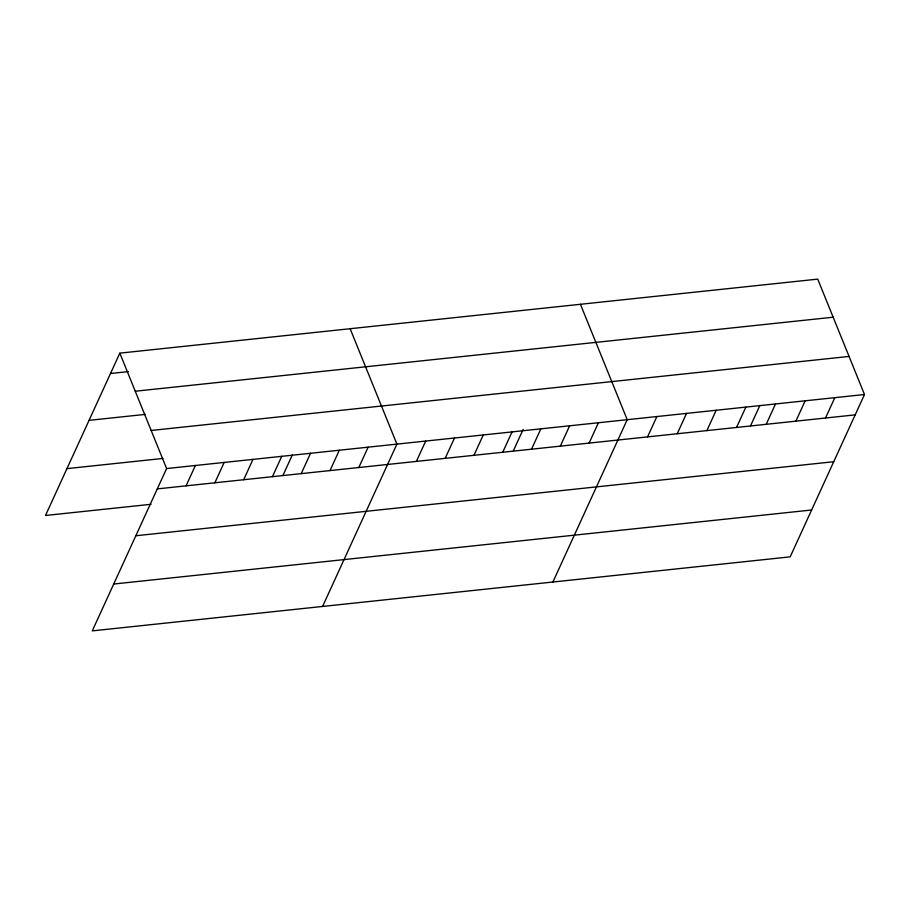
<?xml version="1.0" encoding="UTF-8"?>
<svg xmlns="http://www.w3.org/2000/svg" width="910" height="910" viewBox="0 0 910 910"><rect width="100%" height="100%" fill="white"/><g stroke="black" fill="none" stroke-linecap="round" stroke-linejoin="round"><path stroke-width="1.36" d="M119.824 353.148L166.598 468.548L92.274 630.88L790.176 556.852L864.5 394.519L817.726 279.12L119.824 353.148L45.5 515.481L151.06 504.288M186.072 485.838L195.388 465.488M214.862 482.789L224.179 462.439M243.652 479.729L252.969 459.379M272.431 476.681L281.759 456.331M282.953 475.441L292.303 455.011M301.221 473.632L310.537 453.271M330.012 470.572L339.328 450.222M358.802 467.524L368.118 447.174M322.584 606.447L396.908 444.114L350.134 328.715M416.382 461.415L425.698 441.066M445.172 458.356L454.488 438.006M473.951 455.307L483.267 434.957M502.741 452.247L512.057 431.897M513.263 451.007L523.17 429.384M531.531 449.199L540.847 428.849M560.321 446.139L569.637 425.789M589.111 443.09L598.427 422.74M552.893 582.025L627.217 419.681L580.432 304.293M647.556 436.891L656.872 416.541M677.222 433.74L686.538 413.39M706.877 430.601L716.193 410.251M736.543 427.45L745.859 407.1M750.545 425.834L759.907 405.416M766.197 424.299L775.513 403.949M795.863 421.159L805.179 400.81M825.518 418.009L834.834 397.659M110.508 373.498L128.333 371.61M135.26 391.232L833.162 317.203M89.055 420.352L145.259 414.391M151.162 430.464L849.064 356.436M66.953 468.627L162.913 458.447M166.598 468.548L864.5 394.519M157.282 488.897L855.184 414.869M135.829 535.751L833.731 461.723M113.727 584.027L811.629 509.998"/></g></svg>
